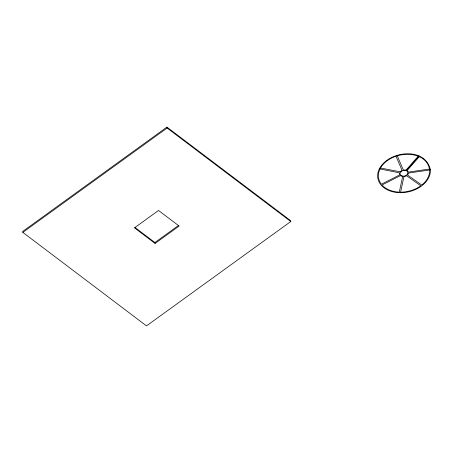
<?xml version="1.0" encoding="UTF-8"?>
<svg xmlns="http://www.w3.org/2000/svg" width="453" height="453" viewBox="0 0 453 453"><rect width="100%" height="100%" fill="white"/><g stroke="black" fill="none" stroke-linecap="round" stroke-linejoin="round"><path stroke-width="0.68" d="M430.35 169.467C424.857 146.54 389.104 150.923 379.54 168.397L379.535 168.425A26.602 19.071 -11.5 0 0 381.018 184.937L381.03 184.96A26.648 19.105 -11.5 0 0 421.777 185.798L421.8 185.781A26.602 19.071 -11.5 0 0 430.35 169.467L430.333 169.388M406.267 170.656L419.15 155.985M166.931 127.112L22.65 231.477L22.837 232.389L146.495 325.888L290.769 221.523L290.588 220.611L166.931 127.112L167.117 128.023L290.769 221.523M22.837 232.389L167.117 128.023M155.085 243.442L134.473 227.859L158.522 210.464L179.133 226.047L155.085 243.442L154.898 242.536L178.374 225.554M134.847 227.372L154.898 242.536M378.612 172.729L378.34 176.959L379.359 181.007L381.352 184.246L399.75 174.881L399.557 172.865L379.874 168.929L380.158 168.522L378.612 172.729M429.687 169.552C430.044 175.719 426.505 181.347 421.788 185.056L407.558 175.022L408.612 173.052L429.806 169.949L429.687 169.552M402.638 176.596L399.297 192.146C392.955 191.857 386.386 189.813 381.998 185.022L400.384 175.645L402.638 176.596M403.946 176.613L400.599 192.174C407.779 192.134 414.959 190 420.82 185.804L406.584 175.764L403.946 176.613M407.972 172.989L406.686 175.118A3.998 2.865 -11.5 0 1 403.833 176.149L401.879 175.883L400.503 174.909A3.998 2.865 -11.5 0 1 400.242 172.729L401.352 171.359L403.17 170.492A3.998 2.865 -11.5 0 1 406.154 170.594L407.536 171.568L407.972 172.989M400.124 171.795L380.509 168.012C383.872 162.219 389.756 158.357 395.99 156.211L402.071 170.379L400.124 171.795M418.266 156.149L406.081 170.045L403.334 169.983L397.213 155.713L396.669 155.94C403.838 153.822 411.658 153.68 418.697 156.387L418.266 156.149M419.263 156.693L407.162 170.492L408.538 172.095L429.523 169.02C428.476 163.425 424.523 158.805 419.263 156.693"/></g></svg>
